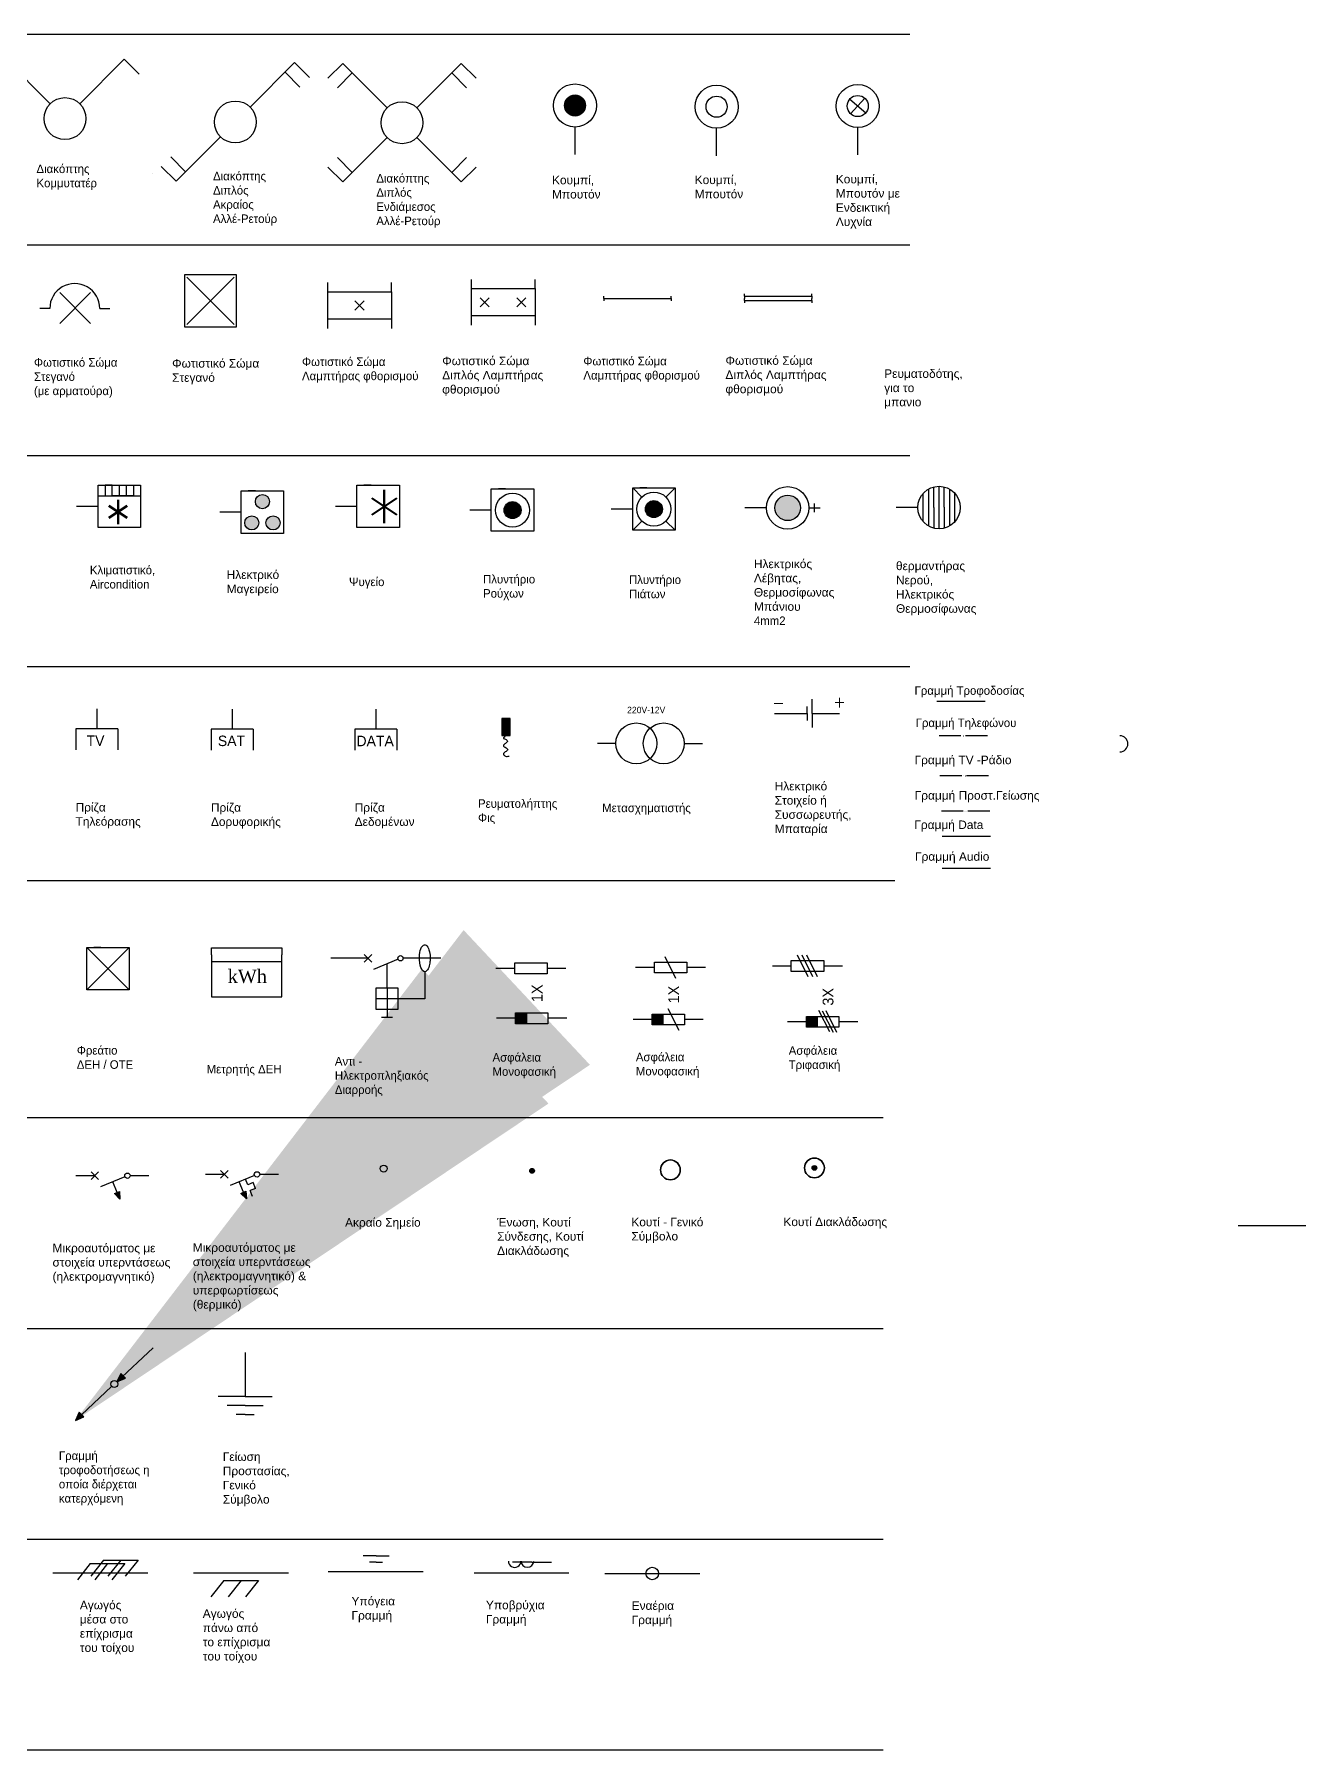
# Model space of a CAD drawing. Header units: metres. Extents: x -79.3 to -57.2, y 15.1 to 23.8.
# Drawn here: x -74.76 to -69.1, y 15.06 to 22.69 of the extents above; entities that cross this region are included whole.
import ezdxf

# ---------------------------------------------------------------- set-up
doc = ezdxf.new("R2010")
doc.units = ezdxf.units.M
doc.header["$LTSCALE"] = 0.1
for name, color, linetype in [('00-03-bmw', 1, 'Continuous'), ('00-03-wall', 5, 'Continuous'), ('συμβολα', 254, 'Continuous')]:
    doc.layers.add(name, color=color, linetype=linetype)
doc.styles.add('Romans', font='Romans.shx')
doc.styles.add('TXT', font='romans.shx')
doc.styles.add('W4MS1', font='w4ms1')
doc.dimstyles.new('ISO-25', dxfattribs={"dimtxt": 2.5, "dimasz": 2.5, "dimexe": 1.25, "dimexo": 0.625, "dimtad": 1, "dimtxsty": 'Standard', "dimcen": 2.5, "dimadec": 0, "dimazin": 0, "dimtfac": 1, "dimtmove": 0, "dimatfit": 3, "dimfxl": 1, "dimarcsym": 0})

msp = doc.modelspace()

# ---------------------------------------------------------------- hatches: boundary and pattern name
at = {"layer": '00-03-bmw'}
msp.add_hatch(color=256, dxfattribs=at).paths.add_polyline_path([(-72.6803, 19.574), (-72.6425, 19.574), (-72.6425, 19.6496), (-72.6803, 19.6496)])
at = {"layer": 'συμβολα', "ltscale": 2}
h = msp.add_hatch(color=256, dxfattribs=at)
h.dxf.hatch_style = 1
edge = h.paths.add_edge_path()
edge.add_arc((-72.3541, 22.3773), 0.0469, 0, 360)
at = {"layer": 'συμβολα'}
h = msp.add_hatch(color=256, dxfattribs=at)
h.paths.add_polyline_path([(-73.7135, 20.6145, 1), (-73.7765, 20.6145, 1)])
h.paths.add_polyline_path([(-73.6663, 20.52, 1), (-73.7293, 20.52, 1)])
h.paths.add_polyline_path([(-73.7608, 20.52, 1), (-73.8238, 20.52, 1)])
for points in [[(-72.5941, 20.5768, 1), (-72.6697, 20.5768, 1)], [(-71.9652, 20.5813, 1), (-72.0408, 20.5813, 1)], [(-71.3509, 20.5866, 1), (-71.4643, 20.5866, 1)]]:
    msp.add_hatch(color=256, dxfattribs=at).paths.add_polyline_path(points)
h = msp.add_hatch(color=256, dxfattribs=at)
h.dxf.hatch_style = 1
h.paths.add_polyline_path([(-72.6187, 18.3394), (-72.6187, 18.2914), (-72.5705, 18.2914), (-72.5705, 18.3394)])
h = msp.add_hatch(color=256, dxfattribs=at)
h.dxf.hatch_style = 1
h.paths.add_polyline_path([(-72.0111, 18.3336), (-72.0111, 18.2856), (-71.9629, 18.2856), (-71.9629, 18.3336)])
h = msp.add_hatch(color=256, dxfattribs=at)
h.dxf.hatch_style = 1
h.paths.add_polyline_path([(-71.3241, 18.3237), (-71.3241, 18.2757), (-71.2759, 18.2757), (-71.2759, 18.3237)])
at = {"layer": 'συμβολα', "ltscale": 0.3}
h = msp.add_hatch(color=256, dxfattribs=at)
h.dxf.hatch_style = 1
edge = h.paths.add_edge_path()
edge.add_arc((-72.5452, 17.6367), 0.0106, 0, 360)
h = msp.add_hatch(color=256, dxfattribs=at)
h.dxf.hatch_style = 1
edge = h.paths.add_edge_path()
edge.add_arc((-71.2887, 17.6495), 0.0106, 0, 360)
at = {"layer": 'συμβολα'}
h = msp.add_hatch(color=256, dxfattribs=at)
h.dxf.hatch_style = 1
h.paths.add_polyline_path([(-74.3809, 17.5452), (-74.4032, 17.5354), (-74.3791, 17.5108)])
h = msp.add_hatch(color=256, dxfattribs=at)
h.dxf.hatch_style = 1
h.paths.add_polyline_path([(-73.8164, 17.5113), (-73.8182, 17.5457), (-73.8405, 17.5359)])
at = {"layer": 'συμβολα', "ltscale": 0.3}
h = msp.add_hatch(color=256, dxfattribs=at)
h.dxf.hatch_style = 1
h.paths.add_polyline_path([(-74.3926, 16.6983), (-74.3545, 16.7147), (-74.3754, 16.735)])
h = msp.add_hatch(color=256, dxfattribs=at)
h.dxf.hatch_style = 1
h.paths.add_polyline_path([(-74.5772, 16.5261), (-74.5391, 16.5425), (-74.56, 16.5628)])

# ---------------------------------------------------------------- linework, layer by layer
at = {"layer": '00-03-bmw'}
for p, q in [((-72.6803, 19.6496), (-72.6803, 19.574)), ((-72.6425, 19.6496), (-72.6803, 19.6496)), ((-72.6425, 19.574), (-72.6425, 19.6496)), ((-72.6803, 19.574), (-72.6425, 19.574))]:
    msp.add_line(p, q, dxfattribs=at)
msp.add_spline([(-72.6614, 19.574), (-72.6721, 19.5611), (-72.663, 19.5569), (-72.6544, 19.549), (-72.663, 19.5387), (-72.673, 19.5286), (-72.6605, 19.5188), (-72.653, 19.5109), (-72.6648, 19.5006), (-72.673, 19.4906), (-72.6636, 19.4819), (-72.6472, 19.4819)], degree=3, dxfattribs=at)
at = {"layer": '00-03-wall', "ltscale": 0.3}
msp.add_line((-69.1028, 17.3913, 9.4), (-69.4028, 17.3913, 9.4), dxfattribs=at)
at = {"layer": 'συμβολα', "ltscale": 2}
for p, q in [((-75.2395, 22.694), (-74.6145, 22.694)), ((-74.6145, 22.694), (-73.9895, 22.694)), ((-74.6145, 22.694), (-73.9895, 22.694)), ((-73.9895, 22.694), (-73.3645, 22.694)), ((-73.3645, 22.694), (-72.7395, 22.694)), ((-72.7395, 22.694), (-72.1145, 22.694)), ((-72.1145, 22.694), (-71.4895, 22.694)), ((-71.4895, 22.694), (-70.8645, 22.694)), ((-77.7395, 21.7565), (-70.8645, 21.7565)), ((-77.7395, 20.819), (-70.8645, 20.819)), ((-77.7395, 19.8815), (-70.8645, 19.8815)), ((-77.8063, 18.9289), (-70.9313, 18.9289)), ((-77.8573, 17.8732), (-70.9823, 17.8732)), ((-75.3573, 17.8732), (-74.7323, 17.8732)), ((-74.7323, 17.8732), (-74.1073, 17.8732)), ((-74.1073, 17.8732), (-73.4823, 17.8732)), ((-73.4823, 17.8732), (-72.8573, 17.8732)), ((-72.8573, 17.8732), (-72.2323, 17.8732)), ((-72.2323, 17.8732), (-71.6073, 17.8732)), ((-71.6073, 17.8732), (-70.9823, 17.8732)), ((-77.8573, 16.9357), (-70.9823, 16.9357)), ((-77.8573, 15.9982), (-70.9823, 15.9982)), ((-74.511, 15.8896), (-74.5683, 15.8172)), ((-74.511, 15.8896), (-74.3571, 15.8896)), ((-74.4518, 15.9046), (-74.5092, 15.8322)), ((-74.434, 15.8896), (-74.4914, 15.8172)), ((-74.4518, 15.9046), (-74.2979, 15.9046)), ((-74.3749, 15.9046), (-74.4322, 15.8322)), ((-74.3571, 15.8896), (-74.4144, 15.8172)), ((-74.2979, 15.9046), (-74.3552, 15.8322)), ((-74.677, 15.8474), (-74.2544, 15.8474)), ((-74.052, 15.8474), (-73.6294, 15.8474)), ((-73.9165, 15.813), (-73.9739, 15.7407)), ((-73.9165, 15.813), (-73.7626, 15.813)), ((-73.8396, 15.813), (-73.8969, 15.7407)), ((-73.7626, 15.813), (-73.82, 15.7407)), ((-73.4529, 15.853), (-73.0304, 15.853)), ((-72.8035, 15.8474), (-72.3809, 15.8474)), ((-72.2216, 15.8447), (-71.7991, 15.8447)), ((-75.3573, 15.0607), (-74.7323, 15.0607)), ((-74.7323, 15.0607), (-74.1073, 15.0607)), ((-74.1073, 15.0607), (-73.4823, 15.0607)), ((-73.4823, 15.0607), (-72.8573, 15.0607)), ((-72.8573, 15.0607), (-72.2323, 15.0607)), ((-72.2323, 15.0607), (-71.6073, 15.0607)), ((-71.6073, 15.0607), (-70.9823, 15.0607))]:
    msp.add_line(p, q, dxfattribs=at)
at = {"layer": 'συμβολα'}
for p, q in [((-74.8874, 22.5827), (-74.6895, 22.3848)), ((-74.5576, 22.3848), (-74.3597, 22.5827)), ((-74.3597, 22.5827), (-74.2938, 22.5166)), ((-73.7995, 22.3699), (-73.6017, 22.5678)), ((-73.644, 22.5254), (-73.5781, 22.4594)), ((-73.6017, 22.5678), (-73.5358, 22.5017)), ((-73.3877, 22.5644), (-73.4538, 22.4985)), ((-73.3453, 22.522), (-73.4113, 22.4561)), ((-73.3878, 22.5645), (-73.1899, 22.3666)), ((-73.058, 22.3666), (-72.8601, 22.5645)), ((-72.9025, 22.5221), (-72.8366, 22.4561)), ((-72.8601, 22.5645), (-72.7942, 22.4985)), ((-74.1293, 22.0401), (-73.9315, 22.238)), ((-73.3878, 22.0368), (-73.1899, 22.2347)), ((-73.058, 22.2347), (-72.8601, 22.0368)), ((-72.3541, 22.1594), (-72.3541, 22.2815)), ((-71.724, 22.1539), (-71.724, 22.276)), ((-71.096, 22.157), (-71.096, 22.2791)), ((-74.1529, 22.1485), (-74.087, 22.0825)), ((-73.4113, 22.1452), (-73.3454, 22.0792)), ((-72.8365, 22.1451), (-72.9025, 22.0792)), ((-74.1952, 22.1061), (-74.1293, 22.0401)), ((-73.4537, 22.1028), (-73.3878, 22.0368)), ((-72.7941, 22.1027), (-72.8601, 22.0368)), ((-74.0916, 21.624), (-74.0916, 21.3929)), ((-73.8604, 21.624), (-74.0916, 21.624)), ((-73.976, 21.5084), (-74.081, 21.6135)), ((-73.976, 21.5084), (-73.8709, 21.6135)), ((-73.8604, 21.3929), (-73.8604, 21.624)), ((-72.8167, 21.6034), (-72.8167, 21.3999)), ((-72.5318, 21.5627), (-72.5318, 21.6034)), ((-74.6467, 21.5444), (-74.5095, 21.4072)), ((-74.5095, 21.5444), (-74.6467, 21.4072)), ((-73.4555, 21.5891), (-73.4555, 21.3855)), ((-73.4555, 21.5484), (-73.1706, 21.5484)), ((-73.1706, 21.5484), (-73.1706, 21.5891)), ((-73.1706, 21.5484), (-73.1706, 21.3855)), ((-72.8167, 21.5627), (-72.5318, 21.5627)), ((-72.5318, 21.5627), (-72.5318, 21.3999)), ((-72.2263, 21.5187), (-72.2263, 21.5287)), ((-71.9263, 21.5187), (-71.9263, 21.5287)), ((-71.6005, 21.5288), (-71.6005, 21.5388)), ((-71.6005, 21.5288), (-71.4005, 21.5288)), ((-71.6005, 21.5288), (-71.6005, 21.5188)), ((-71.4005, 21.5288), (-71.3005, 21.5288)), ((-71.3005, 21.5288), (-71.3005, 21.5388)), ((-71.3005, 21.5288), (-71.3005, 21.5188)), ((-74.6911, 21.4739), (-74.7356, 21.4739)), ((-74.4688, 21.4739), (-74.4244, 21.4739)), ((-73.976, 21.5084), (-74.081, 21.4034)), ((-73.976, 21.5084), (-73.8709, 21.4034)), ((-73.2927, 21.4669), (-73.3334, 21.5077)), ((-73.3334, 21.4669), (-73.2927, 21.5077)), ((-72.7353, 21.4813), (-72.776, 21.522)), ((-72.776, 21.4813), (-72.7353, 21.522)), ((-72.5725, 21.4813), (-72.6132, 21.522)), ((-72.6132, 21.4813), (-72.5725, 21.522)), ((-72.2263, 21.5187), (-72.0263, 21.5187)), ((-72.2263, 21.5187), (-72.2263, 21.5087)), ((-72.0263, 21.5187), (-71.9263, 21.5187)), ((-71.9263, 21.5187), (-71.9263, 21.5087)), ((-71.6005, 21.5088), (-71.6005, 21.5188)), ((-71.6005, 21.5088), (-71.4005, 21.5088)), ((-71.6005, 21.5088), (-71.6005, 21.4988)), ((-71.4005, 21.5088), (-71.3005, 21.5088)), ((-71.3005, 21.5088), (-71.3005, 21.5188)), ((-71.3005, 21.5088), (-71.3005, 21.4988)), ((-74.0916, 21.3929), (-73.8604, 21.3929)), ((-73.1706, 21.4262), (-73.4555, 21.4262)), ((-72.5318, 21.4406), (-72.8167, 21.4406)), ((-74.4765, 20.688), (-74.2875, 20.688)), ((-74.4765, 20.499), (-74.4765, 20.688)), ((-74.4135, 20.688), (-74.445, 20.688)), ((-74.445, 20.688), (-74.445, 20.6408)), ((-74.4135, 20.6408), (-74.4135, 20.688)), ((-74.382, 20.688), (-74.382, 20.6408)), ((-74.3505, 20.6408), (-74.3505, 20.688)), ((-74.3505, 20.688), (-74.319, 20.688)), ((-74.319, 20.688), (-74.319, 20.6408)), ((-74.2875, 20.688), (-74.2875, 20.499)), ((-73.3246, 20.688), (-73.1356, 20.688)), ((-73.3246, 20.499), (-73.3246, 20.688)), ((-73.2616, 20.688), (-73.2931, 20.688)), ((-73.1986, 20.688), (-73.1671, 20.688)), ((-73.1356, 20.688), (-73.1356, 20.499)), ((-74.4765, 20.5935), (-74.4765, 20.6408)), ((-74.4765, 20.6408), (-74.2875, 20.6408)), ((-74.319, 20.6408), (-74.4135, 20.6408)), ((-74.382, 20.6408), (-74.3505, 20.6408)), ((-73.8395, 20.6618), (-73.6505, 20.6618)), ((-73.8395, 20.4728), (-73.8395, 20.6618)), ((-73.8395, 20.5673), (-73.8395, 20.6145)), ((-73.7765, 20.6618), (-73.808, 20.6618)), ((-73.7135, 20.6618), (-73.682, 20.6618)), ((-73.6505, 20.6618), (-73.6505, 20.4728)), ((-73.3246, 20.5935), (-73.3246, 20.6408)), ((-72.7264, 20.6713), (-72.5374, 20.6713)), ((-72.7264, 20.4823), (-72.7264, 20.6713)), ((-72.7264, 20.5768), (-72.7264, 20.624)), ((-72.6634, 20.6713), (-72.6949, 20.6713)), ((-72.6004, 20.6713), (-72.5689, 20.6713)), ((-72.5374, 20.6713), (-72.5374, 20.4823)), ((-72.0975, 20.6758), (-71.9085, 20.6758)), ((-72.0975, 20.4868), (-72.0975, 20.6758)), ((-72.0975, 20.6758), (-72.0565, 20.6347)), ((-72.0975, 20.5813), (-72.0975, 20.6285)), ((-72.0345, 20.6758), (-72.066, 20.6758)), ((-71.9715, 20.6758), (-71.94, 20.6758)), ((-71.9085, 20.6758), (-71.9495, 20.6347)), ((-71.9085, 20.6758), (-71.9085, 20.4868)), ((-74.4765, 20.5935), (-74.572, 20.5935)), ((-74.4765, 20.5935), (-74.4765, 20.5935)), ((-73.8395, 20.5673), (-73.9351, 20.5673)), ((-73.8395, 20.5673), (-73.8395, 20.5673)), ((-73.3246, 20.5935), (-73.4202, 20.5935)), ((-73.3246, 20.5935), (-73.3246, 20.5935)), ((-72.7264, 20.5768), (-72.822, 20.5768)), ((-72.7264, 20.5768), (-72.7264, 20.5768)), ((-72.0975, 20.5813), (-72.1931, 20.5813)), ((-72.0975, 20.5813), (-72.0975, 20.5813)), ((-71.5021, 20.5866), (-71.5977, 20.5866)), ((-71.5021, 20.5866), (-71.5021, 20.5866)), ((-71.3131, 20.5866), (-71.2627, 20.5866)), ((-71.2879, 20.5866), (-71.2879, 20.6058)), ((-71.2879, 20.5673), (-71.2879, 20.5866)), ((-70.8288, 20.5882), (-70.9244, 20.5882)), ((-70.8288, 20.5882), (-70.8288, 20.5882)), ((-74.2875, 20.499), (-74.4765, 20.499)), ((-73.6505, 20.4728), (-73.8395, 20.4728)), ((-73.1356, 20.499), (-73.3246, 20.499)), ((-72.5374, 20.4823), (-72.7264, 20.4823)), ((-72.0975, 20.4868), (-72.0565, 20.5278)), ((-71.9085, 20.4868), (-72.0975, 20.4868)), ((-71.9085, 20.4868), (-71.9495, 20.5278)), ((-71.3211, 19.672), (-71.3211, 19.7035)), ((-71.2987, 19.672), (-71.2987, 19.735)), ((-70.7438, 19.7265), (-70.5287, 19.7265)), ((-74.4818, 19.6922), (-74.4818, 19.6028)), ((-73.8796, 19.6913), (-73.8796, 19.6019)), ((-73.2399, 19.6913), (-73.2399, 19.6019)), ((-71.4664, 19.672), (-71.4087, 19.672)), ((-71.4087, 19.672), (-71.3211, 19.672)), ((-71.3211, 19.672), (-71.3211, 19.6405)), ((-71.2987, 19.672), (-71.1778, 19.672)), ((-71.2987, 19.672), (-71.2987, 19.609)), ((-74.5752, 19.6028), (-74.5752, 19.5095)), ((-74.3885, 19.6028), (-74.5752, 19.6028)), ((-74.3885, 19.6028), (-74.3885, 19.5561)), ((-74.3885, 19.5561), (-74.3885, 19.5095)), ((-73.9729, 19.6019), (-73.9729, 19.5085)), ((-73.7863, 19.6019), (-73.9729, 19.6019)), ((-73.7863, 19.6019), (-73.7863, 19.5552)), ((-73.7863, 19.5552), (-73.7863, 19.5085)), ((-73.3332, 19.6019), (-73.3332, 19.5085)), ((-73.1466, 19.6019), (-73.3332, 19.6019)), ((-73.1466, 19.6019), (-73.1466, 19.5552)), ((-73.1466, 19.5552), (-73.1466, 19.5085)), ((-72.1723, 19.5386), (-72.2537, 19.5386)), ((-71.8681, 19.5386), (-71.7867, 19.5386)), ((-70.7208, 19.1252), (-70.5058, 19.1252)), ((-70.7208, 18.9839), (-70.5058, 18.9839)), ((-74.5263, 18.6308), (-74.3373, 18.6308)), ((-74.5263, 18.4418), (-74.5263, 18.6308)), ((-74.4633, 18.6308), (-74.4948, 18.6308)), ((-74.4003, 18.6308), (-74.3688, 18.6308)), ((-74.3373, 18.6308), (-74.3373, 18.4418)), ((-73.9713, 18.5979), (-73.9713, 18.6291)), ((-73.9713, 18.6291), (-73.6588, 18.6291)), ((-73.6588, 18.6291), (-73.6588, 18.5979)), ((-73.0396, 18.6249), (-73.0364, 18.6313)), ((-73.0364, 18.6313), (-73.0325, 18.6368)), ((-73.0325, 18.6368), (-73.0278, 18.6411)), ((-73.0278, 18.6411), (-73.024, 18.6424)), ((-73.024, 18.6424), (-73.0207, 18.6423)), ((-73.0207, 18.6423), (-73.0166, 18.6407)), ((-73.0166, 18.6407), (-73.013, 18.6371)), ((-73.013, 18.6371), (-73.0088, 18.6313)), ((-73.0088, 18.6313), (-73.0058, 18.6255)), ((-73.0058, 18.6255), (-73.0038, 18.6199)), ((-74.5263, 18.5363), (-74.5263, 18.5836)), ((-73.9713, 18.5979), (-73.9713, 18.4104)), ((-73.6588, 18.5666), (-73.9713, 18.5666)), ((-73.6588, 18.4104), (-73.6588, 18.5979)), ((-73.2746, 18.5825), (-73.441, 18.5825)), ((-73.2586, 18.5655), (-73.2925, 18.5995)), ((-73.2586, 18.5995), (-73.2925, 18.5655)), ((-73.1417, 18.5779), (-73.2506, 18.5328)), ((-73.1906, 18.4505), (-73.1906, 18.5585)), ((-72.9506, 18.5825), (-73.1186, 18.5825)), ((-73.0464, 18.5748), (-73.0462, 18.5825)), ((-73.0452, 18.5621), (-73.0464, 18.5748)), ((-73.0463, 18.5916), (-73.0458, 18.5979)), ((-73.0462, 18.5825), (-73.0463, 18.5916)), ((-73.0458, 18.5979), (-73.0444, 18.608)), ((-73.0434, 18.5522), (-73.0452, 18.5621)), ((-73.0444, 18.608), (-73.0424, 18.6166)), ((-73.0403, 18.5419), (-73.0434, 18.5522)), ((-73.0424, 18.6166), (-73.0396, 18.6249)), ((-73.0038, 18.6199), (-73.0014, 18.6109)), ((-73.0012, 18.5551), (-73.0029, 18.5481)), ((-73.0014, 18.6109), (-73.0002, 18.6042)), ((-73.0001, 18.5614), (-73.0012, 18.5551)), ((-73.0002, 18.6042), (-72.9992, 18.5961)), ((-72.9995, 18.5664), (-73.0001, 18.5614)), ((-72.999, 18.5713), (-72.9995, 18.5664)), ((-72.9992, 18.5961), (-72.9988, 18.5904)), ((-72.9987, 18.5779), (-72.999, 18.5713)), ((-72.9988, 18.5904), (-72.9986, 18.5858)), ((-72.9986, 18.5822), (-72.9987, 18.5779)), ((-72.9986, 18.5858), (-72.9986, 18.5822)), ((-72.6225, 18.5616), (-72.4785, 18.5616)), ((-72.6225, 18.5136), (-72.6225, 18.5616)), ((-72.4785, 18.5616), (-72.4785, 18.5136)), ((-72.0011, 18.565), (-71.8571, 18.565)), ((-72.0011, 18.517), (-72.0011, 18.565)), ((-71.9051, 18.493), (-71.9531, 18.589)), ((-71.8571, 18.565), (-71.8571, 18.517)), ((-71.3916, 18.572), (-71.2476, 18.572)), ((-71.3916, 18.524), (-71.3916, 18.572)), ((-71.3164, 18.5), (-71.3644, 18.596)), ((-71.2956, 18.5), (-71.3436, 18.596)), ((-71.2749, 18.5), (-71.3229, 18.596)), ((-71.2476, 18.572), (-71.2476, 18.524)), ((-74.5263, 18.5363), (-74.5263, 18.5363)), ((-73.0363, 18.5336), (-73.0403, 18.5419)), ((-73.0321, 18.5277), (-73.0363, 18.5336)), ((-73.0273, 18.5236), (-73.0321, 18.5277)), ((-73.0226, 18.5225), (-73.0273, 18.5236)), ((-73.0226, 18.5225), (-73.0226, 18.4025)), ((-73.0174, 18.5238), (-73.0225, 18.5225)), ((-73.0133, 18.5275), (-73.0174, 18.5238)), ((-73.0106, 18.5309), (-73.0133, 18.5275)), ((-73.0077, 18.5357), (-73.0106, 18.5309)), ((-73.0048, 18.5421), (-73.0077, 18.5357)), ((-73.0029, 18.5481), (-73.0048, 18.5421)), ((-72.6225, 18.5376), (-72.7065, 18.5376)), ((-72.4785, 18.5136), (-72.6225, 18.5136)), ((-72.3945, 18.5376), (-72.4785, 18.5376)), ((-72.0011, 18.541), (-72.0851, 18.541)), ((-71.8571, 18.517), (-72.0011, 18.517)), ((-71.7731, 18.541), (-71.8571, 18.541)), ((-71.3916, 18.548), (-71.4756, 18.548)), ((-71.2476, 18.524), (-71.3916, 18.524)), ((-71.1636, 18.548), (-71.2476, 18.548)), ((-74.3373, 18.4418), (-74.5263, 18.4418)), ((-73.9713, 18.4104), (-73.6588, 18.4104)), ((-73.2386, 18.3545), (-73.2386, 18.4505)), ((-73.2386, 18.4505), (-73.1426, 18.4505)), ((-73.1426, 18.4025), (-73.2386, 18.4025)), ((-73.1906, 18.4505), (-73.1906, 18.3545)), ((-73.1426, 18.4505), (-73.1426, 18.3545)), ((-73.0226, 18.4025), (-73.1426, 18.4025)), ((-73.1426, 18.3545), (-73.2386, 18.3545)), ((-73.1906, 18.3545), (-73.1906, 18.3185)), ((-72.6187, 18.3394), (-72.4747, 18.3394)), ((-72.6187, 18.2914), (-72.6187, 18.3394)), ((-72.5705, 18.3394), (-72.5705, 18.2914)), ((-72.4747, 18.3394), (-72.4747, 18.2914)), ((-72.0111, 18.3336), (-71.8671, 18.3336)), ((-72.0111, 18.2856), (-72.0111, 18.3336)), ((-71.9629, 18.3336), (-71.9629, 18.2856)), ((-71.8911, 18.2616), (-71.9391, 18.3576)), ((-71.8671, 18.3336), (-71.8671, 18.2856)), ((-71.3241, 18.3237), (-71.1801, 18.3237)), ((-71.3241, 18.2757), (-71.3241, 18.3237)), ((-71.2759, 18.3237), (-71.2759, 18.2757)), ((-71.2207, 18.2546), (-71.2687, 18.3506)), ((-71.2041, 18.2517), (-71.2521, 18.3477)), ((-71.1883, 18.2524), (-71.2363, 18.3484)), ((-71.1801, 18.3237), (-71.1801, 18.2757)), ((-73.1666, 18.3185), (-73.2146, 18.3185)), ((-72.6187, 18.3154), (-72.7027, 18.3154)), ((-72.4747, 18.2914), (-72.6187, 18.2914)), ((-72.3907, 18.3154), (-72.4747, 18.3154)), ((-72.0111, 18.3096), (-72.0951, 18.3096)), ((-71.8671, 18.2856), (-72.0111, 18.2856)), ((-71.7831, 18.3096), (-71.8671, 18.3096)), ((-71.3241, 18.2997), (-71.4081, 18.2997)), ((-71.1801, 18.2757), (-71.3241, 18.2757)), ((-71.0961, 18.2997), (-71.1801, 18.2997)), ((-73.8971, 17.6377), (-73.9311, 17.6037)), ((-73.8971, 17.6037), (-73.9311, 17.6377)), ((-74.4908, 17.6149), (-74.5748, 17.6149)), ((-74.4738, 17.6319), (-74.5077, 17.598)), ((-74.4738, 17.598), (-74.5077, 17.6319)), ((-74.3569, 17.6104), (-74.4658, 17.5652)), ((-74.3917, 17.5405), (-74.4113, 17.5878)), ((-74.2498, 17.6149), (-74.3338, 17.6149)), ((-73.9141, 17.6207), (-73.9981, 17.6207)), ((-73.7802, 17.6161), (-73.8891, 17.571)), ((-73.829, 17.541), (-73.8486, 17.5883)), ((-73.8106, 17.5744), (-73.8207, 17.5988)), ((-73.7865, 17.5844), (-73.8106, 17.5744)), ((-73.7759, 17.5587), (-73.8, 17.5487)), ((-73.7759, 17.5587), (-73.7865, 17.5844)), ((-73.6731, 17.6207), (-73.7571, 17.6207)), ((-74.4032, 17.5354), (-74.3809, 17.5452)), ((-74.3791, 17.5108), (-74.4032, 17.5354)), ((-74.3809, 17.5452), (-74.3791, 17.5108)), ((-73.8405, 17.5359), (-73.8182, 17.5457)), ((-73.8164, 17.5113), (-73.8405, 17.5359)), ((-73.8182, 17.5457), (-73.8164, 17.5113)), ((-73.7888, 17.5218), (-73.8, 17.5487)), ((-73.822, 16.8286), (-73.822, 16.632)), ((-73.822, 16.632), (-73.942, 16.632)), ((-73.822, 16.592), (-73.902, 16.592)), ((-73.822, 16.632), (-73.742, 16.632)), ((-73.822, 16.592), (-73.742, 16.592)), ((-73.742, 16.632), (-73.702, 16.632)), ((-73.822, 16.552), (-73.862, 16.552)), ((-73.822, 16.552), (-73.782, 16.552)), ((-73.2391, 15.9233), (-73.2967, 15.9233)), ((-73.2391, 15.8945), (-73.2679, 15.8945)), ((-73.2391, 15.9233), (-73.1816, 15.9233)), ((-73.2391, 15.8945), (-73.2104, 15.8945)), ((-72.5456, 15.8952), (-72.6319, 15.8952)), ((-72.5456, 15.8952), (-72.4881, 15.8952)), ((-72.4881, 15.8952), (-72.4593, 15.8952))]:
    msp.add_line(p, q, dxfattribs=at)
at = {"layer": 'συμβολα', "ltscale": 0.3}
for p, q in [((-71.1314, 22.4057), (-71.0606, 22.3441)), ((-71.064, 22.4092), (-71.128, 22.3406)), ((-74.2324, 22.0731), (-74.2324, 22.0731)), ((-73.4207, 22.0698), (-73.4207, 22.0698)), ((-70.7343, 20.4937), (-70.7343, 20.6827)), ((-70.6371, 19.5719), (-70.7344, 19.5719)), ((-70.6264, 19.5719), (-70.6259, 19.5719)), ((-70.5191, 19.5719), (-70.6165, 19.5719)), ((-70.6328, 19.3939), (-70.7302, 19.3939)), ((-70.6275, 19.3939), (-70.627, 19.3939)), ((-70.6174, 19.3939), (-70.6169, 19.3939)), ((-70.5148, 19.3939), (-70.6122, 19.3939)), ((-70.6265, 19.237), (-70.7238, 19.237)), ((-70.6211, 19.237), (-70.6206, 19.237)), ((-70.6163, 19.2369), (-70.6158, 19.2369)), ((-70.6111, 19.237), (-70.6105, 19.237)), ((-70.5085, 19.237), (-70.6058, 19.237)), ((-74.5263, 18.6308), (-74.3373, 18.4418)), ((-74.3373, 18.6308), (-74.5263, 18.4418)), ((-74.3754, 16.735), (-74.3926, 16.6983)), ((-74.3545, 16.7147), (-74.3754, 16.735)), ((-74.3926, 16.6983), (-74.3545, 16.7147)), ((-74.56, 16.5628), (-74.5772, 16.5261)), ((-74.5772, 16.5261), (-74.5391, 16.5425)), ((-74.5391, 16.5425), (-74.56, 16.5628))]:
    msp.add_line(p, q, dxfattribs=at)
at = {"layer": 'συμβολα', "ltscale": 0.1}
for p, q in [((-70.8052, 20.5257), (-70.8052, 20.6507)), ((-70.7816, 20.6701), (-70.7816, 20.5064)), ((-70.7579, 20.5883), (-70.7579, 20.6797)), ((-70.7107, 20.5895), (-70.7107, 20.6797)), ((-70.6871, 20.6701), (-70.6871, 20.5064)), ((-70.6635, 20.5257), (-70.6635, 20.6508)), ((-70.7579, 20.5883), (-70.7579, 20.4967)), ((-70.7107, 20.5895), (-70.7107, 20.4967))]:
    msp.add_line(p, q, dxfattribs=at)
at = {"layer": 'συμβολα'}
for points in [[(-71.8856, 17.6407, 1), (-71.9738, 17.6407, 1)], [(-71.2446, 17.6495, 1), (-71.3328, 17.6495, 1)]]:
    msp.add_lwpolyline(points, format="xyb", close=True, dxfattribs=at)
for centre, radius in [((-72.3541, 22.3773), 0.0958), ((-71.724, 22.3718), 0.0958), ((-71.096, 22.3749), 0.0958), ((-74.6235, 22.3188), 0.0933), ((-73.8655, 22.3039), 0.0933), ((-73.1239, 22.3006), 0.0933), ((-72.3541, 22.3773), 0.0469), ((-71.724, 22.3718), 0.0469), ((-71.096, 22.3749), 0.0469), ((-73.745, 20.6145), 0.0315), ((-72.6319, 20.5768), 0.0756), ((-72.6319, 20.5768), 0.0378), ((-72.003, 20.5813), 0.0756), ((-72.003, 20.5813), 0.0378), ((-71.4076, 20.5866), 0.0945), ((-71.4076, 20.5866), 0.0567), ((-70.7343, 20.5882), 0.0945), ((-73.7923, 20.52), 0.0315), ((-73.6978, 20.52), 0.0315), ((-72.0813, 19.5386), 0.091), ((-71.9591, 19.5386), 0.091), ((-73.1306, 18.5825), 0.012), ((-73.2053, 17.6464), 0.0156), ((-71.9297, 17.6407), 0.0441), ((-71.2887, 17.6495), 0.0441), ((-74.3458, 17.6149), 0.012), ((-73.7691, 17.6207), 0.012), ((-74.4043, 16.6879), 0.0156)]:
    msp.add_circle(centre, radius, dxfattribs=at)
at = {"layer": 'συμβολα', "ltscale": 0.3}
for centre, radius in [((-72.5452, 17.6367), 0.0106), ((-71.2887, 17.6495), 0.0106), ((-72.0103, 15.8447), 0.028)]:
    msp.add_circle(centre, radius, dxfattribs=at)
at = {"layer": 'συμβολα'}
for centre, radius, start, end in [((-74.58, 21.4739), 0.1111, 359.99999, 180.00001), ((-69.9294, 19.5367), 0.0358, 270, 90), ((-72.6225, 15.9), 0.028, 179.32399, 0.67601), ((-72.5659, 15.9003), 0.028, 180, 0)]:
    msp.add_arc(centre, radius, start, end, dxfattribs=at)

# ---------------------------------------------------------------- texts
at = {"layer": 'συμβολα', "style": 'TXT'}
msp.add_text('*', height=0.189, dxfattribs=at).set_placement((-74.4521, 20.4338))
at = {"layer": 'συμβολα'}
for s, p in [('TV', (-74.5276, 19.5277)), ('SAT', (-73.9434, 19.5267)), ('DATA', (-73.3266, 19.526))]:
    msp.add_text(s, height=0.04665, dxfattribs=at).set_placement(p)
at = {"layer": 'συμβολα', "style": 'W4MS1'}
for s, p in [('1X', (-72.4987, 18.3874)), ('1X', (-71.8911, 18.3816)), ('3X', (-71.2041, 18.3717))]:
    msp.add_text(s, height=0.048, rotation=89.99992, dxfattribs=at).set_placement(p)
at = {"layer": 'συμβολα', "attachment_point": 1}
for s, insert, char_height, width in [('Διακόπτης Κομμυτατέρ', (-74.7504, 22.1144), 0.037944, 0.223256), ('Διακόπτης Διπλός Ακραίος Αλλέ-Ρετούρ', (-73.9647, 22.0821), 0.037944, 0.223256), ('Διακόπτης Διπλός Ενδιάμεσος Αλλέ-Ρετούρ', (-73.2381, 22.0724), 0.037944, 0.223256), ('{\\fArial|b0|i0|c161|p34;Κουμπί, Μπουτόν}', (-72.4565, 22.0645), 0.037944, 0.222142), ('{\\fArial|b0|i0|c161|p34;Κουμπί, Μπουτόν}', (-71.8215, 22.0654), 0.037944, 0.222142), ('{\\fArial|b0|i0|c161|p34;Κουμπί, Μπουτόν με Ενδεικτική Λυχνία}', (-71.1935, 22.0685), 0.037944, 0.28759), ('Φωτιστικό Σώμα\\PΣτεγανό\\P(με αρματούρα)', (-74.7615, 21.2529), 0.037944, 0.402866), ('{\\fArial|b0|i0|c161|p34;Φωτιστικό Σώμα\\PΣτεγανό}', (-74.1469, 21.2489), 0.037944, 0.402866), ('Φωτιστικό Σώμα\\PΛαμπτήρας φθορισμού', (-73.5689, 21.256), 0.037944, 0.564785), ('{\\fArial|b0|i0|c161|p34;Φωτιστικό Σώμα\\PΔιπλός Λαμπτήρας φθορισμού}', (-72.9451, 21.2597), 0.037944, 0.564785), ('Φωτιστικό Σώμα\\PΛαμπτήρας φθορισμού', (-72.3169, 21.2588), 0.037944, 0.564785), ('{\\fArial|b0|i0|c161|p34;Φωτιστικό Σώμα\\PΔιπλός Λαμπτήρας φθορισμού}', (-71.6846, 21.2613), 0.037944, 0.564785), ('{\\fArial|b0|i0|c161|p34;Ρευματοδότης\\fArial|b0|i0|c0|p34;, \\fArial|b0|i0|c161|p34;για το μπανιο}', (-70.9783, 21.2031), 0.037944, 0.310372), ('Κλιματιστικό, Aircondition', (-74.5128, 20.329), 0.037944, 0.223256), ('{\\fArial|b0|i0|c161|p34;Ηλεκτρικό\\PΜαγειρείο}', (-73.9042, 20.3084), 0.037944, 0.3727), ('{\\fArial|b0|i0|c161|p34;Ηλεκτρικός Λέβητας, Θερμοσίφωνας\\PΜπάνιου\\P}4mm2', (-71.5581, 20.3564), 0.037944, 0.3727), ('{\\fArial|b0|i0|c161|p34;θερμαντήρας Νερού, Ηλεκτρικός Θερμοσίφωνας}', (-70.926, 20.3476), 0.037944, 0.3727), ('Ψυγείο', (-73.3597, 20.2765), 0.03794, 0.167381), ('Πλυντήριο\\PΡούχων', (-72.7632, 20.2884), 0.03794, 0.247688), ('Πλυντήριο\\PΠιάτων', (-72.114, 20.2859), 0.03794, 0.247688), ('Γραμμή Τροφοδοσίας', (-70.8432, 19.7928), 0.037944, 0.53133), ('220V-12V', (-72.122, 19.7015), 0.02849, 0.244216), ('Γραμμή Τηλεφώνου', (-70.8381, 19.6492), 0.037944, 0.483309), ('{\\fArial|b0|i0|c161|p34;Γραμμή\\fArial|b0|i0|c0|p34; TV }-{\\fArial|b0|i0|c161|p34;Ράδιο}', (-70.8432, 19.484), 0.037944, 0.554612), ('{\\fArial|b0|i0|c161|p34;Ηλεκτρικό Στοιχείο ή Συσσωρευτής, Μπαταρία}', (-71.4657, 19.3674), 0.037944, 0.327985), ('{\\fArial|b0|i0|c161|p34;Γραμμή Προστ.Γείωσης}', (-70.8426, 19.3262), 0.037944, 0.554612), ('{\\fArial|b0|i0|c161|p34;Πρίζα\\PΤηλεόρασης}', (-74.5765, 19.2735), 0.037944, 0.281414), ('{\\fArial|b0|i0|c161|p34;Πρίζα\\PΔορυφορικής}', (-73.9742, 19.2725), 0.037944, 0.281414), ('{\\fArial|b0|i0|c161|p34;Πρίζα\\PΔεδομένων}', (-73.3345, 19.2725), 0.037944, 0.281414), ('Ρευματολήπτης\\PΦις', (-72.7856, 19.2899), 0.037944, 0.381641), ('Μετασχηματιστής', (-72.2333, 19.2706), 0.037944, 0.427869), ('{\\fArial|b0|i0|c161|p34;Γραμμή \\fArial|b0|i0|c0|p34;Data}', (-70.8442, 19.1956), 0.037944, 0.53133), ('{\\fArial|b0|i0|c161|p34;Γραμμή \\fArial|b0|i0|c0|p34;Audio}', (-70.841, 19.0543), 0.037944, 0.53133), ('{\\fTimes New Roman|b0|i0|c0|p18;kWh}', (-73.8992, 18.532), 0.059375, 0.25), ('Φρεάτιο\\PΔΕΗ / ΟΤΕ', (-74.5709, 18.1918), 0.03794, 0.294823), ('Ασφάλεια\\PΤριφασική', (-71.4032, 18.1909), 0.03794, 0.246764), ('Μετρητής ΔΕΗ', (-73.9932, 18.1081), 0.037944, 0.344483), ('Αντι -\\PΗλεκτροπληξιακός\\PΔιαρροής', (-73.4226, 18.1432), 0.037944, 0.452491), ('Ασφάλεια\\PΜονοφασική', (-72.7212, 18.1606), 0.03794, 0.302014), ('Ασφάλεια\\PΜονοφασική', (-72.0832, 18.1621), 0.03794, 0.302014), ('{\\fArial|b0|i0|c161|p34;Ακραίο Σημείο}', (-73.3772, 17.426), 0.037944, 0.4423), ('{\\fArial|b0|i0|c161|p34;Ένωση, Κουτί Σύνδεσης\\fArial|b0|i0|c0|p34;, \\fArial|b0|i0|c161|p34;Κουτί Διακλάδωσης}', (-72.7006, 17.4269), 0.0379437, 0.4423), ('{\\fArial|b0|i0|c161|p34;Κουτί - Γενικό Σύμβολο}', (-72.1035, 17.4278), 0.037944, 0.4423), ('{\\fArial|b0|i0|c161|p34;Κουτί Διακλάδωσης}', (-71.4268, 17.4286), 0.037944, 0.4423), ('{\\fArial|b0|i0|c161|p34;Μικροαυτόματος με\\Pστοιχεία\\fArial|b0|i0|c0|p34; \\fArial|b0|i0|c161|p34;υπερντάσεως (ηλεκτρομαγνητικό)}', (-74.679, 17.3119), 0.037944, 0.529039), ('{\\fArial|b0|i0|c161|p34;Μικροαυτόματος με\\Pστοιχεία\\fArial|b0|i0|c0|p34; \\fArial|b0|i0|c161|p34;υπερντάσεως (ηλεκτρομαγνητικό) & υπερφωρτίσεως\\fArial|b0|i0|c0|p34; (\\fArial|b0|i0|c161|p34;θερμικό)}', (-74.0548, 17.3141), 0.0379437, 0.529039), ('Γραμμή\\Pτροφοδοτήσεως η\\Pοποία διέρχεται\\Pκατερχόμενη', (-74.6507, 16.3879), 0.037944, 0.437408), ('{\\fArial|b0|i0|c161|p34;Γείωση\\fArial|b0|i0|c0|p34; \\fArial|b0|i0|c161|p34;Προστασίας, Γενικό Σύμβολο}', (-73.9213, 16.3834), 0.0379437, 0.303346), ('{\\fArial|b0|i0|c0|p34;Αγωγός \\fArial|b0|i0|c161|p34;μέσα\\fArial|b0|i0|c0|p34; \\fArial|b0|i0|c161|p34;σ\\fArial|b0|i0|c0|p34;το επίχρισμα του τοίχου}', (-74.5573, 15.7235), 0.0379437, 0.303346), ('{\\fArial|b0|i0|c161|p34;Υπόγεια Γραμμή}', (-73.3486, 15.7408), 0.037944, 0.303346), ('{\\fArial|b0|i0|c161|p34;Υποβρύχια Γραμμή}', (-72.7506, 15.7235), 0.037944, 0.303346), ('{\\fArial|b0|i0|c0|p34;Αγωγός \\fArial|b0|i0|c161|p34;π\\fArial|b0|i0|c0|p34;ά\\fArial|b0|i0|c161|p34;ν\\fArial|b0|i0|c0|p34;ω από το επίχρισμα του τοίχου}', (-74.0105, 15.6854), 0.0379437, 0.303346), ('{\\fArial|b0|i0|c161|p34;Εναέρια Γραμμή}', (-72.102, 15.7208), 0.037944, 0.303346)]:
    msp.add_mtext(s, dxfattribs=dict(at, insert=insert, char_height=char_height, width=width))
at = {"layer": 'συμβολα', "insert": (-73.292, 20.6666), "char_height": 0.2598, "width": 0.226051, "attachment_point": 1, "style": 'TXT'}
msp.add_mtext('*', dxfattribs=at)
at = {"layer": 'συμβολα', "ltscale": 0.3, "char_height": 0.05, "attachment_point": 1, "style": 'Romans'}
for s, insert in [('-', (-71.476, 19.7451)), ('+', (-71.2047, 19.7489))]:
    msp.add_mtext_dynamic_manual_height_columns(s, width=0.085102, gutter_width=0.5, heights=[0], dxfattribs=dict(at, insert=insert))

# ---------------------------------------------------------------- leaders
at = {"layer": 'συμβολα'}
for points in [[(-74.3926, 16.6983), (-74.2312, 16.8496)], [(-74.5772, 16.5261), (-74.4158, 16.6774)]]:
    msp.add_leader(points, dimstyle='ISO-25', dxfattribs=at)

doc.saveas('drawing.dxf')
